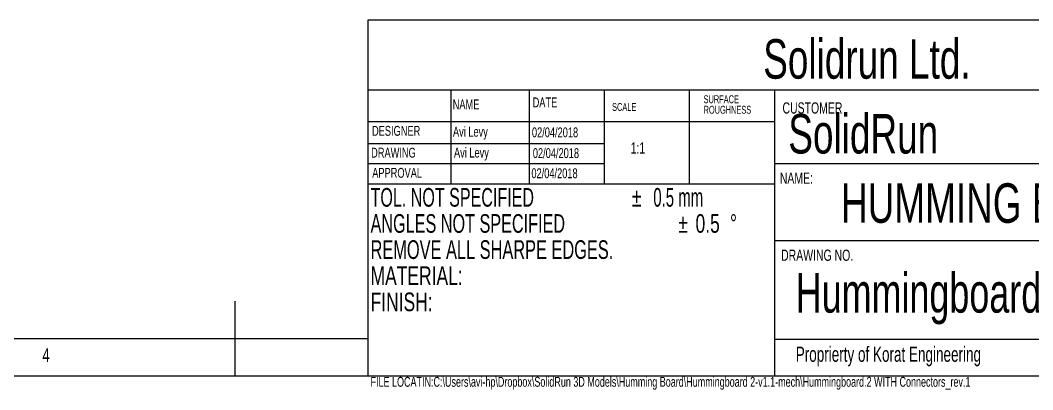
# Model space of a CAD drawing. Extents: x 5 to 415, y 3 to 292.
# Drawn here: x 181.2 to 317, y 3.1 to 52.6 of the extents above; entities that cross this region are included whole.
import ezdxf
from ezdxf.enums import TextEntityAlignment as Align

# ---------------------------------------------------------------- set-up
doc = ezdxf.new("R2010")
doc.units = 0
doc.layers.get('0').update_dxf_attribs({"linetype": 'CONTINUOUS'})

# ---------------------------------------------------------------- blocks, each defined once
blk = doc.blocks.new('SW_NOTE_0')
at = {"color": 0, "linetype": 'CONTINUOUS'}
for s, width, p in [('TOL. NOT SPECIFIED ', 0.644737, (0, 0)), ('%%p', 0.7, (35.05, 0)), (' 0.5 mm', 0.6, (37.36, 0)), ('ANGLES NOT SPECIFIED ', 0.65, (0, -3.5)), ('%%p', 0.7, (41.27, -3.5)), ('0.5', 0.7, (43.58, -3.5)), ('%%d', 0.7, (48.2, -3.5)), ('REMOVE ALL SHARPE EDGES.', 0.65625, (0, -7)), ('MATERIAL: ', 0.7, (0, -10.5)), ('FINISH: ', 0.7, (0, -14))]:
    blk.add_text(s, height=2.5, dxfattribs=dict(at, width=width)).set_placement(p, align=Align.BOTTOM_LEFT)
blk = doc.blocks.new('SW_NOTE_1')
at = {"color": 0, "linetype": 'CONTINUOUS', "width": 0.7}
for s, p in [('SURFACE', (0, 0)), ('ROUGHNESS', (0, -1.41))]:
    blk.add_text(s, height=1.058, dxfattribs=at).set_placement(p, align=Align.BOTTOM_LEFT)

msp = doc.modelspace()

# ---------------------------------------------------------------- linework, layer by layer
at = {"color": 7, "linetype": 'CONTINUOUS'}
for p, q in [((227.8, 52.624), (227.8, 5)), ((410, 52.624), (227.8, 52.624)), ((410, 43.25), (227.8, 43.25)), ((238.946, 43.25), (238.946, 30.668)), ((249.44, 43.25), (249.44, 30.668)), ((259.493, 43.25), (259.493, 30.668)), ((270.946, 30.668), (270.946, 43.25)), ((282.4, 5), (282.4, 43.25)), ((282.4, 39), (227.8, 39)), ((259.493, 36.068), (227.8, 36.068)), ((259.493, 33.368), (227.8, 33.368)), ((410, 33.368), (282.4, 33.368)), ((282.4, 30.668), (227.8, 30.668)), ((410, 23.056), (282.4, 23.056)), ((210, 5), (210, 15)), ((10, 10), (227.8, 10)), ((410, 9.856), (282.4, 9.856)), ((5, 5), (415, 5))]:
    msp.add_line(p, q, dxfattribs=at)

# ---------------------------------------------------------------- block references
for name, p in [('SW_NOTE_1', (272.835, 41.196)), ('SW_NOTE_0', (228.174, 26.899))]:
    msp.add_blockref(name, p, dxfattribs=at)

# ---------------------------------------------------------------- texts
for s, height, width, p in [('Solidrun Ltd.', 5.29167, 0.7, (280.831, 43.212)), ('DATE', 1.3229, 0.7, (249.911, 40.563)), ('NAME', 1.3229, 0.7, (239.189, 40.292)), ('SCALE', 1.0583, 0.7, (260.565, 40.165)), ('CUSTOMER', 1.5, 0.7, (283.416, 39.674)), ('SolidRun', 5.2917, 0.7, (284.195, 33.189)), ('DESIGNER', 1.3229, 0.7, (228.372, 36.751)), ('Avi Levy', 1.3229, 0.7, (239.224, 36.632)), ('02/04/2018', 1.3229, 0.7, (249.814, 36.549)), ('DRAWING', 1.3229, 0.7, (228.251, 33.826)), ('Avi Levy', 1.3229, 0.7, (239.363, 33.835)), ('02/04/2018', 1.3229, 0.7, (249.937, 33.767)), ('1:1', 1.5, 0.7, (263.05, 34.307)), ('APPROVAL', 1.3229, 0.7, (228.398, 31.128)), ('02/04/2018', 1.3229, 0.7, (249.744, 31.067)), ('NAME:', 1.5, 0.7, (283.055, 30.269)), ('HUMMING BOARD', 5.29167, 0.7, (291.261, 23.9)), ('DRAWING NO.', 1.5, 0.7, (283.228, 19.944)), ('Hummingboard.2 WITH Connectors_rev.1', 5.29167, 0.680556, (285.19, 11.867)), ('4', 1.852, 0.7, (184.167, 6.281)), ('Proprierty of Korat Engineering', 2.032, 0.666129, (285.19, 6.257)), ('FILE LOCATIN:C:\\Users\\avi-hp\\Dropbox\\SolidRun 3D Models\\Humming Board\\Hummingboard 2-v1.1-mech\\Hummingboard.2 WITH Connectors_rev.1', 1.322917, 0.681298, (228.174, 3.125))]:
    msp.add_text(s, height=height, dxfattribs=dict(at, width=width)).set_placement(p, align=Align.BOTTOM_LEFT)

doc.saveas('drawing.dxf')
